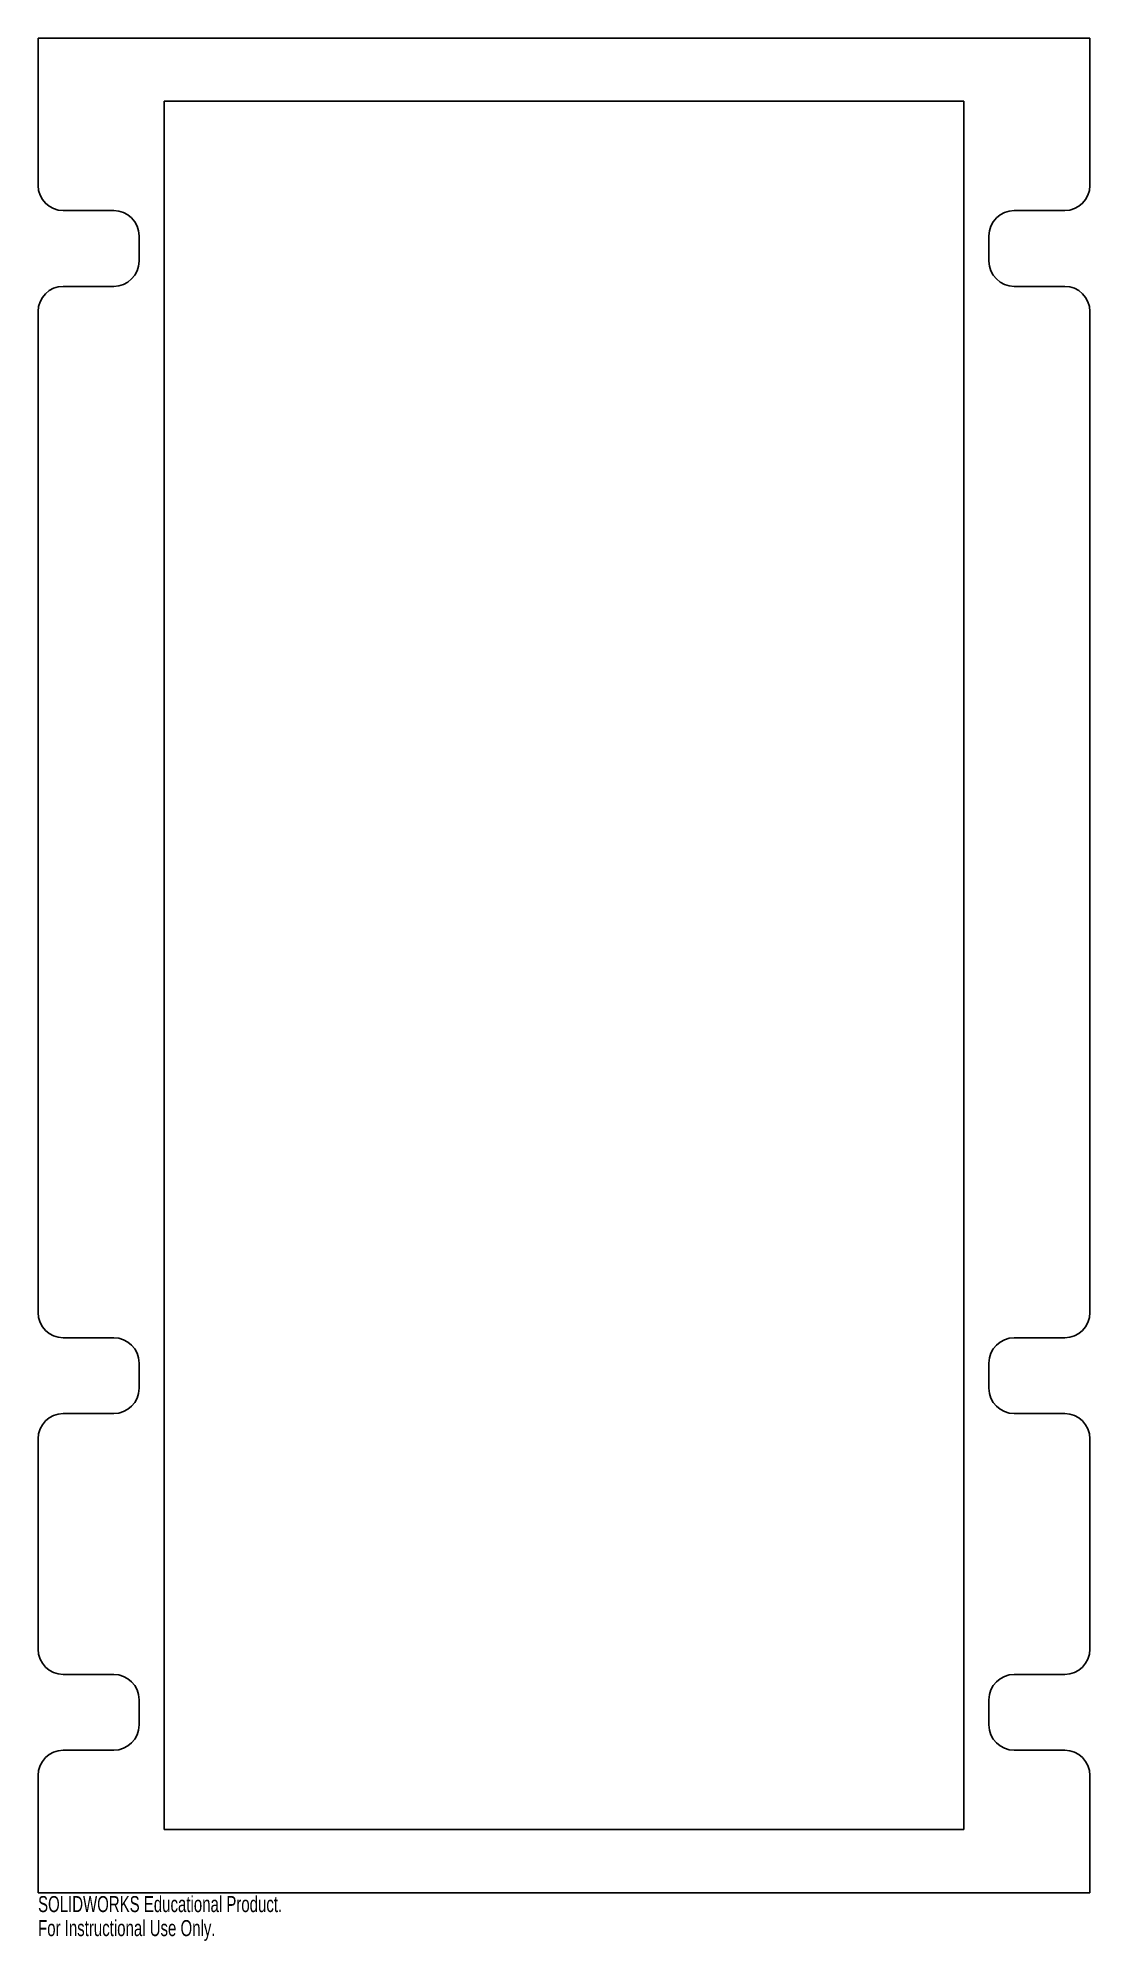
# Model space of a CAD drawing. Header units: inches. Extents: x -6.3 to 6.3, y -11.6 to 11.
import ezdxf

# ---------------------------------------------------------------- set-up
doc = ezdxf.new("R2010")
doc.units = ezdxf.units.IN
doc.header["$MEASUREMENT"] = 0
doc.styles.add('SLDTEXTSTYLE0', font='TXT', dxfattribs={"width": 0.7})

msp = doc.modelspace()

# ---------------------------------------------------------------- linework, layer by layer
at = {"color": 7, "linetype": 'Continuous', "lineweight": 25}
for p, q in [((-6.25, 11.01785), (-6.25, 9.26795)), ((6.25, 11.01785), (-6.25, 11.01785)), ((6.25, 9.26795), (6.25, 11.01785)), ((-4.75, 10.26785), (-4.75, -10.26785)), ((4.75, 10.26785), (-4.75, 10.26785)), ((4.75, 10.26785), (4.75, -10.26785)), ((-5.95, 8.96795), (-5.35, 8.96795)), ((5.95, 8.96795), (5.35, 8.96795)), ((-5.05, 8.66795), (-5.05, 8.36795)), ((5.05, 8.66795), (5.05, 8.36795)), ((-5.95, 8.06795), (-5.35, 8.06795)), ((5.95, 8.06795), (5.35, 8.06795)), ((-6.25, 7.76795), (-6.25, -4.12515)), ((6.25, -4.12515), (6.25, 7.76795)), ((-5.95, -4.42515), (-5.35, -4.42515)), ((5.95, -4.42515), (5.35, -4.42515)), ((-5.05, -5.02515), (-5.05, -4.72515)), ((5.05, -5.02515), (5.05, -4.72515)), ((-5.95, -5.32515), (-5.35, -5.32515)), ((5.95, -5.32515), (5.35, -5.32515)), ((-6.25, -5.62515), (-6.25, -8.12495)), ((6.25, -8.12495), (6.25, -5.62515)), ((-5.95, -8.42495), (-5.35, -8.42495)), ((5.95, -8.42495), (5.35, -8.42495)), ((-5.05, -9.02495), (-5.05, -8.72495)), ((5.05, -9.02495), (5.05, -8.72495)), ((-5.95, -9.32495), (-5.35, -9.32495)), ((5.95, -9.32495), (5.35, -9.32495)), ((-6.25, -9.62495), (-6.25, -11.01785)), ((6.25, -11.01785), (6.25, -9.62495)), ((4.75, -10.26785), (-4.75, -10.26785)), ((-6.25, -11.01785), (6.25, -11.01785))]:
    msp.add_line(p, q, dxfattribs=at)
for centre, start, end in [((-5.95, 9.26795), 180, 270), ((5.95, 9.26795), 270, 0), ((-5.35, 8.66795), 0, 90), ((5.35, 8.66795), 90, 180), ((-5.35, 8.36795), 270, 0), ((5.35, 8.36795), 180, 270), ((-5.95, 7.76795), 90, 180), ((5.95, 7.76795), 0, 90), ((-5.95, -4.12515), 180, 270), ((5.95, -4.12515), 270, 0), ((-5.35, -4.72515), 0, 90), ((5.35, -4.72515), 90, 180), ((-5.35, -5.02515), 270, 0), ((5.35, -5.02515), 180, 270), ((-5.95, -5.62515), 90, 180), ((5.95, -5.62515), 0, 90), ((-5.95, -8.12495), 180, 270), ((5.95, -8.12495), 270, 0), ((-5.35, -8.72495), 0, 90), ((5.35, -8.72495), 90, 180), ((-5.35, -9.02495), 270, 0), ((5.35, -9.02495), 180, 270), ((-5.95, -9.62495), 90, 180), ((5.95, -9.62495), 0, 90)]:
    msp.add_arc(centre, 0.3, start, end, dxfattribs=at)

# ---------------------------------------------------------------- texts
at = {"color": 7, "linetype": 'Continuous', "char_height": 0.1903, "attachment_point": 1, "style": 'SLDTEXTSTYLE0'}
for s, insert in [('SOLIDWORKS Educational Product.', (-6.25, -11.05799)), ('For Instructional Use Only.', (-6.25, -11.34344))]:
    msp.add_mtext(s, dxfattribs=dict(at, insert=insert))

doc.saveas('drawing.dxf')
